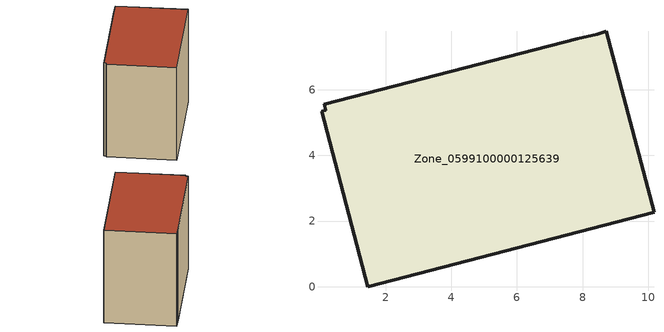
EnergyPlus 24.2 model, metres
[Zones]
Zone_0599100000125639
 floor ground (C_G): 0.05,5.34 0.18,5.37 0.13,5.55 7.84,7.55 8.44,7.69 8.72,7.78 10.17,2.27 1.45,0 z0
 wall outside (C_F): 10.17,2.27 8.72,7.78 8.44,7.69 7.84,7.55 0.13,5.55 0.18,5.37 0.05,5.34 1.45,0 10.17,2.27 z0:8.3
 roof outside (C_R): 0.18,5.37 0.05,5.34 1.45,0 10.17,2.27 8.72,7.78 8.44,7.69 7.84,7.55 0.13,5.55 z8.3
[BUILDING]
Pand.0599100000125639: North Axis=0; Terrain=City; Loads Convergence Tolerance Value=0.04; Temperature Convergence Tolerance Value=0.4; Solar Distribution=FullExterior; Maximum Number of Warmup Days=25; Minimum Number of Warmup Days=1
[Site:Location]
Rotterdam.The.Hague.AP_ZH_NLD Design_Conditions: Latitude=51.96; Longitude=4.45; Time Zone=1; Elevation=-4.5
[SITE:GROUNDTEMPERATURE:BUILDINGSURFACE]
18, 18, 18, 18, 18, 18, 18, 18, 18, 18, 18, 18
[MATERIAL] Thermal Absorptance=0.9; Solar Absorptance=0.7; Visible Absorptance=0.7
Name | Roughness | Thickness | Conductivity | Density | Specific Heat
G.TC.1975-1991 | MediumSmooth | 0.15 | 0.288461 | 540 | 1210
F.TC.1975-1991 | Rough | 0.3 | 0.230769 | 1920 | 840
R.TC.1975-1991 | MediumRough | 0.2 | 0.153846 | 1500 | 1000
[CONSTRUCTION]
C_G: G.TC.1975-1991
C_F: F.TC.1975-1991
C_R: R.TC.1975-1991
[ZONE]
Zone_0599100000125639: Type=1; Multiplier=1; Ceiling Height=Autocalculate; Volume=Autocalculate; Floor Area=autocalculate; Part of Total Floor Area=Yes
[ZONEINFILTRATION:DESIGNFLOWRATE]
Infil_Zone_0599100000125639: Zone or ZoneList or Space or SpaceList=Zone_0599100000125639; Schedule=AlwaysOn; Design Flow Rate Calculation Method=Flow/Area; Flow Rate per Floor Area=0.003; Constant Term Coefficient=1; Temperature Term Coefficient=0; Velocity Term Coefficient=0; Velocity Squared Term Coefficient=0
[HVACTEMPLATE:ZONE:IDEALLOADSAIRSYSTEM]
Zone_0599100000125639: Maximum Heating Supply Air Temperature=50; Minimum Cooling Supply Air Temperature=13; Maximum Heating Supply Air Humidity Ratio=0.0156; Minimum Cooling Supply Air Humidity Ratio=0.0077; Heating Limit=NoLimit; Cooling Limit=NoLimit; Dehumidification Control Type=ConstantSensibleHeatRatio; Cooling Sensible Heat Ratio=0.7; Dehumidification Setpoint=60; Humidification Control Type=None; Humidification Setpoint=30; Outdoor Air Method=None; Outdoor Air Flow Rate per Person=0.00944; Outdoor Air Flow Rate per Zone Floor Area=0; Outdoor Air Flow Rate per Zone=0; Demand Controlled Ventilation Type=None; Outdoor Air Economizer Type=NoEconomizer; Heat Recovery Type=None; Sensible Heat Recovery Effectiveness=0.7; Latent Heat Recovery Effectiveness=0.65
[ZONECONTROL:THERMOSTAT]
ThermostatControl_Zone_0599100000125639: Zone or ZoneList=Zone_0599100000125639; Control Type Schedule=DualSetpointControlType; Control 1=Thermostat_Zone_0599100000125639; Temperature Difference Between Cutout And Setpoint=0
[THERMOSTATSETPOINT:DUALSETPOINT]
Thermostat_Zone_0599100000125639: Heating Setpoint Temperature Schedule=HeatingSetpoint_Zone_0599100000125639; Cooling Setpoint Temperature Schedule=CoolingSetpoint_Zone_0599100000125639
[SCHEDULE:COMPACT]
HeatingSetpoint_Zone_0599100000125639: Through: 12/31, For: AllDays, Until: 24:00, 21
CoolingSetpoint_Zone_0599100000125639: Through: 12/31, For: AllDays, Until: 24:00, 24
DualSetpointControlType: Through: 12/31, For: AllDays, Until: 24:00, 4
AlwaysOn: Through: 12/31, For: AllDays, Until: 24:00, 1
